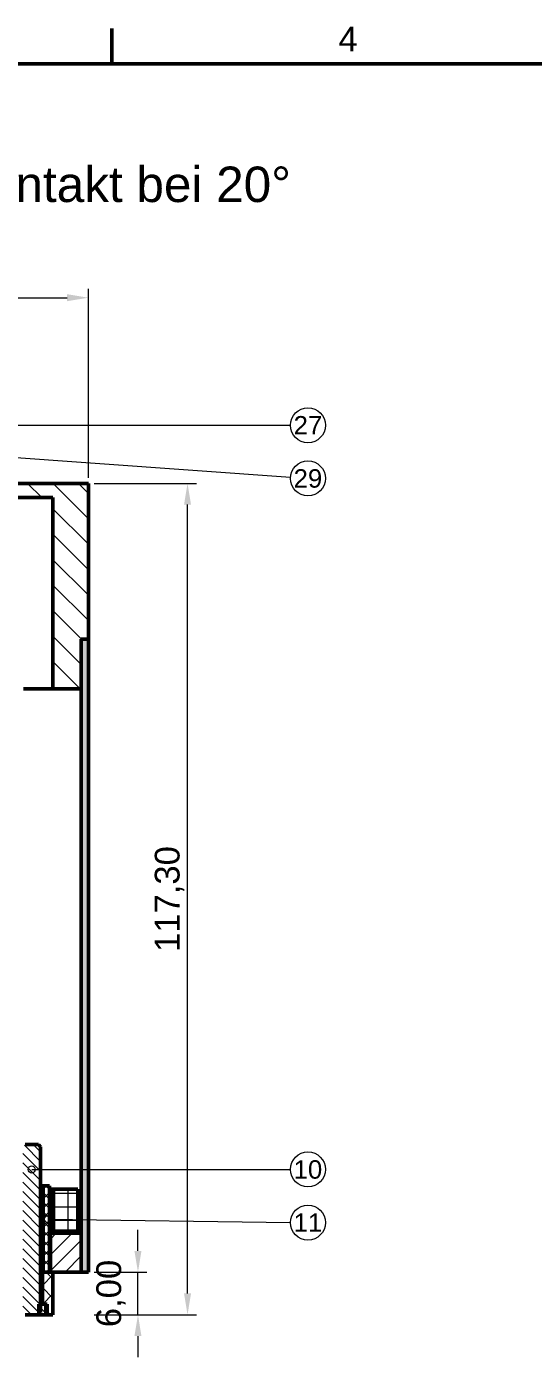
# Model space of a CAD drawing. Header units: millimetres. Extents: x 2 to 418, y 2 to 295.
# Drawn here: x 131.3 to 202.8, y 104.5 to 292.2 of the extents above; entities that cross this region are included whole.
import ezdxf
from ezdxf.enums import TextEntityAlignment as Align

# ---------------------------------------------------------------- set-up
doc = ezdxf.new("R2010")
doc.units = ezdxf.units.MM
for name, color, linetype, lineweight in [('BEMASSUNG', 7, 'Continuous', 18), ('RAHMEN', 7, 'Continuous', 50), ('SCHRAFFUR', 7, 'Continuous', 18), ('SICHTKANTE', 7, 'Continuous', 50), ('TEXT', 7, 'Continuous', 18)]:
    doc.layers.add(name, color=color, linetype=linetype, lineweight=lineweight)
doc.styles.add('ISO', font='arial.ttf')
doc.dimstyles.new('RFN', dxfattribs={"dimtxt": 3.5, "dimasz": 3, "dimexe": 1.25, "dimexo": 0.8, "dimgap": 0.8, "dimtad": 1, "dimzin": 0, "dimtxsty": 'ISO', "dimcen": 0, "dimclrd": 7, "dimclre": 7, "dimclrt": 7, "dimadec": 1, "dimazin": 3, "dimtfac": 1, "dimtmove": 0, "dimatfit": 3, "dimtolj": 1, "dimtzin": 0, "dimlwd": 18, "dimlwe": 18})

msp = doc.modelspace()

# ---------------------------------------------------------------- hatches: boundary and pattern name
at = {"layer": 'SCHRAFFUR'}
h = msp.add_hatch(dxfattribs=at)
h.set_pattern_fill('ANSI31', scale=0.8, angle=90)
h.paths.add_polyline_path([(135, 198.8), (139, 198.8), (135, 198.8), (135, 225.8), (55, 225.8), (55, 198.8), (51, 198.8), (51, 205.8), (50, 205.8), (50, 227.8), (140, 227.8), (140, 205.8), (139, 205.8), (139, 198.8)])
h = msp.add_hatch(color=8, dxfattribs=at)
h.dxf.hatch_style = 1
h.paths.add_polyline_path([(139, 116.5), (140, 116.5), (139, 116.5), (139, 205.8), (140, 205.8), (140, 116.5)])
h = msp.add_hatch(dxfattribs=at)
h.set_pattern_fill('ANSI31', scale=0.3, angle=90)
h.paths.add_polyline_path([(131.05, 110.5), (132.95, 110.5), (131.05, 110.5), (130.75, 110.8), (130.75, 134.2), (131.05, 134.5), (132.95, 134.5), (133.25, 134.2), (133.25, 110.8), (132.95, 110.5)])
h = msp.add_hatch(dxfattribs=at)
h.set_pattern_fill('ANSI37', scale=0.3, angle=90)
h.paths.add_polyline_path([(133.6, 116.5), (134.5, 116.5), (133.6, 116.5), (133.6, 128.7), (134.5, 128.7), (134.5, 116.5)])
h = msp.add_hatch(dxfattribs=at)
h.set_pattern_fill('ANSI37', scale=0.6, angle=45)
h.paths.add_polyline_path([(135, 122.3), (138.5, 122.3), (135, 122.3), (135, 128.2), (138.5, 128.2), (138.5, 122.3)])
h = msp.add_hatch(dxfattribs=at)
h.set_pattern_fill('ANSI31', scale=0.5)
h.paths.add_polyline_path([(134.65, 116.5), (139, 116.5), (134.65, 116.5), (134.65, 122), (139, 122), (139, 116.5)])
h = msp.add_hatch(dxfattribs=at)
h.set_pattern_fill('ANSI37', scale=0.6)
h.paths.add_polyline_path([(134.2, 110.5), (135, 110.5), (134.2, 110.5), (134.2, 112), (133.5, 112), (133.5, 116.5), (135, 116.5), (135, 110.5)])
h = msp.add_hatch(dxfattribs=at)
h.set_pattern_fill('ANSI31', scale=0.5, angle=90)
h.paths.add_polyline_path([(134, 112), (133.025, 112), (134, 112), (134, 110.5), (133.025, 110.5), (133.025, 112)])

# ---------------------------------------------------------------- linework, layer by layer
at = {"layer": 'BEMASSUNG'}
for p, q in [((88, 236), (168.53, 236)), ((122, 232), (168.536, 228.676)), ((132, 131), (168.53, 131)), ((134.3, 124), (168.53, 123.534))]:
    msp.add_line(p, q, dxfattribs=at)
for centre, radius in [((171, 236), 2.47), ((171, 228.5), 2.47), ((171, 131), 2.47), ((132, 131), 0.5), ((171, 123.5), 2.47), ((134.3, 124), 0.5)]:
    msp.add_circle(centre, radius, dxfattribs=at)
at = {"layer": 'RAHMEN'}
msp.add_line((143.333, 287), (143.333, 292), dxfattribs=at)
msp.add_lwpolyline([(10, 10), (410, 10), (410, 287), (10, 287)], close=True, dxfattribs=at)
at = {"layer": 'SICHTKANTE'}
for p, q in [((50, 227.8), (140, 227.8)), ((140, 205.8), (140, 227.8)), ((135, 225.8), (55, 225.8)), ((135, 225.8), (135, 198.8)), ((140, 205.8), (139, 205.8)), ((139, 198.8), (139, 205.8)), ((139, 205.8), (139, 116.5)), ((139, 205.8), (140, 205.8)), ((140, 116.5), (140, 205.8)), ((139, 198.8), (135, 198.8)), ((131.05, 134.5), (132.95, 134.5)), ((132.95, 134.5), (133.25, 134.2)), ((133.25, 110.8), (133.25, 134.2)), ((133.6, 128.7), (134.5, 128.7)), ((133.6, 116.5), (133.6, 128.7)), ((134.5, 116.5), (134.5, 128.7)), ((135, 128.2), (138.5, 128.2)), ((135, 122.3), (135, 128.2)), ((138.5, 122.3), (138.5, 128.2)), ((138.5, 122.3), (135, 122.3)), ((134.65, 122), (139, 122)), ((134.65, 116.5), (134.65, 122)), ((139, 116.5), (139, 122)), ((133.5, 112), (133.5, 116.5)), ((133.5, 116.5), (135, 116.5)), ((133.6, 116.5), (134.5, 116.5)), ((134.65, 116.5), (139, 116.5)), ((135, 110.5), (135, 116.5)), ((140, 116.5), (139, 116.5)), ((132.95, 110.5), (133.25, 110.8)), ((133.025, 112), (134, 112)), ((133.025, 110.5), (133.025, 112)), ((133.5, 112), (134.2, 112)), ((134, 112), (134, 110.5)), ((134.2, 112), (134.2, 110.5)), ((132.95, 110.5), (131.05, 110.5)), ((133.025, 110.5), (134, 110.5)), ((135, 110.5), (134.2, 110.5))]:
    msp.add_line(p, q, dxfattribs=at)
for points in [[(135, 198.8), (134.707, 198.8), (134.415, 198.8), (134.122, 198.8), (133.504, 198.8), (132.641, 198.8), (131.778, 198.8), (130.84, 198.8)], [(133.6, 128.7), (133.599, 128.7), (133.599, 128.7), (133.598, 128.7), (133.597, 128.7), (133.596, 128.7), (133.594, 128.7), (133.592, 128.7), (133.59, 128.7), (133.587, 128.7), (133.584, 128.7), (133.581, 128.7), (133.577, 128.7), (133.573, 128.7), (133.569, 128.7), (133.564, 128.7), (133.559, 128.7), (133.555, 128.7), (133.549, 128.7), (133.543, 128.7), (133.537, 128.7), (133.531, 128.7), (133.524, 128.7), (133.517, 128.7), (133.51, 128.7), (133.502, 128.7), (133.494, 128.7), (133.486, 128.7), (133.478, 128.7), (133.469, 128.7), (133.46, 128.7), (133.451, 128.7), (133.441, 128.7), (133.431, 128.7), (133.421, 128.7), (133.41, 128.7), (133.399, 128.7), (133.389, 128.7), (133.377, 128.7), (133.366, 128.7), (133.354, 128.7), (133.342, 128.7), (133.329, 128.7), (133.317, 128.7), (133.304, 128.7), (133.291, 128.7), (133.277, 128.7), (133.264, 128.7), (133.25, 128.7)], [(135, 128.2), (134.999, 128.2), (134.998, 128.2), (134.998, 128.2), (134.996, 128.2), (134.994, 128.2), (134.991, 128.2), (134.989, 128.2), (134.985, 128.2), (134.981, 128.2), (134.977, 128.2), (134.973, 128.2), (134.967, 128.2), (134.962, 128.2), (134.956, 128.2), (134.949, 128.2), (134.942, 128.2), (134.936, 128.2), (134.927, 128.2), (134.919, 128.2), (134.911, 128.2), (134.902, 128.2), (134.892, 128.2), (134.882, 128.2), (134.872, 128.2), (134.861, 128.2), (134.85, 128.2), (134.838, 128.2), (134.826, 128.2), (134.814, 128.2), (134.801, 128.2), (134.788, 128.2), (134.774, 128.2), (134.76, 128.2), (134.745, 128.2), (134.73, 128.2), (134.715, 128.2), (134.699, 128.2), (134.683, 128.2), (134.666, 128.2), (134.649, 128.2), (134.632, 128.2), (134.614, 128.2), (134.596, 128.2), (134.578, 128.2), (134.559, 128.2), (134.539, 128.2), (134.52, 128.2), (134.5, 128.2)], [(135, 122.3), (134.999, 122.3), (134.998, 122.3), (134.998, 122.3), (134.996, 122.3), (134.994, 122.3), (134.991, 122.3), (134.989, 122.3), (134.985, 122.3), (134.981, 122.3), (134.977, 122.3), (134.973, 122.3), (134.967, 122.3), (134.962, 122.3), (134.956, 122.3), (134.949, 122.3), (134.942, 122.3), (134.936, 122.3), (134.927, 122.3), (134.919, 122.3), (134.911, 122.3), (134.902, 122.3), (134.892, 122.3), (134.882, 122.3), (134.872, 122.3), (134.861, 122.3), (134.85, 122.3), (134.838, 122.3), (134.826, 122.3), (134.814, 122.3), (134.801, 122.3), (134.788, 122.3), (134.774, 122.3), (134.76, 122.3), (134.745, 122.3), (134.73, 122.3), (134.715, 122.3), (134.699, 122.3), (134.683, 122.3), (134.666, 122.3), (134.649, 122.3), (134.632, 122.3), (134.614, 122.3), (134.596, 122.3), (134.578, 122.3), (134.559, 122.3), (134.539, 122.3), (134.52, 122.3), (134.5, 122.3)], [(134.65, 122), (134.65, 122), (134.65, 122), (134.649, 122), (134.649, 122), (134.648, 122), (134.647, 122), (134.647, 122), (134.646, 122), (134.644, 122), (134.643, 122), (134.642, 122), (134.64, 122), (134.639, 122), (134.637, 122), (134.635, 122), (134.633, 122), (134.631, 122), (134.629, 122), (134.626, 122), (134.624, 122), (134.621, 122), (134.618, 122), (134.615, 122), (134.612, 122), (134.609, 122), (134.606, 122), (134.602, 122), (134.599, 122), (134.595, 122), (134.591, 122), (134.587, 122), (134.583, 122), (134.579, 122), (134.574, 122), (134.57, 122), (134.565, 122), (134.56, 122), (134.556, 122), (134.55, 122), (134.545, 122), (134.54, 122), (134.535, 122), (134.529, 122), (134.524, 122), (134.518, 122), (134.512, 122), (134.506, 122), (134.5, 122)], [(133.5, 116.5), (133.5, 116.5), (133.499, 116.5), (133.499, 116.5), (133.498, 116.5), (133.497, 116.5), (133.496, 116.5), (133.494, 116.5), (133.493, 116.5), (133.491, 116.5), (133.489, 116.5), (133.486, 116.5), (133.484, 116.5), (133.481, 116.5), (133.478, 116.5), (133.475, 116.5), (133.471, 116.5), (133.468, 116.5), (133.464, 116.5), (133.46, 116.5), (133.455, 116.5), (133.451, 116.5), (133.446, 116.5), (133.441, 116.5), (133.436, 116.5), (133.43, 116.5), (133.425, 116.5), (133.419, 116.5), (133.413, 116.5), (133.407, 116.5), (133.4, 116.5), (133.394, 116.5), (133.387, 116.5), (133.38, 116.5), (133.373, 116.5), (133.365, 116.5), (133.357, 116.5), (133.35, 116.5), (133.342, 116.5), (133.333, 116.5), (133.325, 116.5), (133.316, 116.5), (133.307, 116.5), (133.298, 116.5), (133.289, 116.5), (133.279, 116.5), (133.27, 116.5), (133.26, 116.5), (133.25, 116.5)], [(133.025, 110.5), (133.025, 110.5), (133.025, 110.5), (133.025, 110.5), (133.024, 110.5), (133.024, 110.5), (133.024, 110.5), (133.023, 110.5), (133.023, 110.5), (133.022, 110.5), (133.022, 110.5), (133.021, 110.5), (133.02, 110.5), (133.019, 110.5), (133.019, 110.5), (133.018, 110.5), (133.016, 110.5), (133.015, 110.5), (133.014, 110.5), (133.013, 110.5), (133.012, 110.5), (133.01, 110.5), (133.009, 110.5), (133.008, 110.5), (133.006, 110.5), (133.004, 110.5), (133.003, 110.5), (133.001, 110.5), (132.999, 110.5), (132.997, 110.5), (132.995, 110.5), (132.993, 110.5), (132.991, 110.5), (132.989, 110.5), (132.987, 110.5), (132.985, 110.5), (132.982, 110.5), (132.98, 110.5), (132.978, 110.5), (132.975, 110.5), (132.973, 110.5), (132.97, 110.5), (132.967, 110.5), (132.965, 110.5), (132.962, 110.5), (132.959, 110.5), (132.956, 110.5), (132.953, 110.5), (132.95, 110.5)], [(134, 110.5), (134.008, 110.5), (134.016, 110.5), (134.023, 110.5), (134.031, 110.5), (134.038, 110.5), (134.045, 110.5), (134.053, 110.5), (134.059, 110.5), (134.066, 110.5), (134.073, 110.5), (134.079, 110.5), (134.086, 110.5), (134.092, 110.5), (134.098, 110.5), (134.103, 110.5), (134.109, 110.5), (134.115, 110.5), (134.12, 110.5), (134.125, 110.5), (134.13, 110.5), (134.135, 110.5), (134.14, 110.5), (134.144, 110.5), (134.149, 110.5), (134.153, 110.5), (134.157, 110.5), (134.161, 110.5), (134.164, 110.5), (134.167, 110.5), (134.171, 110.5), (134.174, 110.5), (134.177, 110.5), (134.18, 110.5), (134.182, 110.5), (134.185, 110.5), (134.187, 110.5), (134.189, 110.5), (134.191, 110.5), (134.192, 110.5), (134.194, 110.5), (134.196, 110.5), (134.197, 110.5), (134.197, 110.5), (134.198, 110.5), (134.199, 110.5), (134.199, 110.5), (134.2, 110.5), (134.2, 110.5)]]:
    msp.add_lwpolyline(points, dxfattribs=at)

# ---------------------------------------------------------------- texts
at = {"layer": 'RAHMEN', "style": 'ISO'}
msp.add_text('4', height=3.5, dxfattribs=at).set_placement((176.667, 290.5), align=Align.MIDDLE_CENTER)
at = {"layer": 'TEXT', "style": 'ISO'}
for s, height, p in [('A - A ( 1 : 1 ), Schnitt durch den Kontakt bei 20°', 5, (95, 270)), ('27', 2.6, (171, 236)), ('29', 2.6, (171, 228.5)), ('10', 2.6, (171, 131)), ('11', 2.6, (171, 123.5))]:
    msp.add_text(s, height=height, dxfattribs=at).set_placement(p, align=Align.MIDDLE_CENTER)

# ---------------------------------------------------------------- dimensions: what is measured, and where the dimension line sits
at = {"layer": 'BEMASSUNG'}
msp.add_linear_dim(base=(50, 254), p1=(50, 227.8), p2=(140, 227.8), text='Ø<>', dimstyle='RFN', override={"dimlfac": 1}, dxfattribs=at).render()
for base, p2 in [((154, 110.5), (140, 227.8)), ((147, 110.5), (140, 116.5))]:
    msp.add_linear_dim(base=base, p1=(140, 110.5), p2=p2, angle=90, dimstyle='RFN', override={"dimlfac": 1}, dxfattribs=at).render()

doc.saveas('drawing.dxf')
